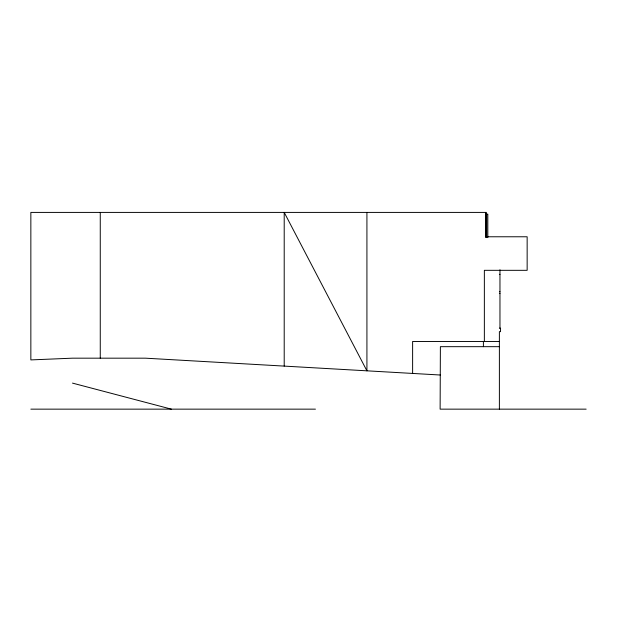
<?xml version="1.0" encoding="UTF-8"?>
<svg xmlns="http://www.w3.org/2000/svg" width="617" height="617" viewBox="0 0 617 617"><rect width="100%" height="100%" fill="white"/><g stroke="black" fill="none" stroke-linecap="round" stroke-linejoin="round"><path stroke-width="0.93" d="M486.366 214.145L487.816 214.145L487.816 237.622M485.502 236.774L527.149 236.774L527.149 270.323L484.36 270.323L484.36 341.471M499.384 274.372L499.963 274.372M499.384 291.725L499.963 291.725M499.384 293.461L499.963 293.461M499.384 328.167L500.541 328.167L500.541 331.637L499.384 331.637L499.384 409.148M499.384 341.471L412.619 341.471L412.619 373.432M499.384 346.677L440.384 346.677L440.122 409.148L586.15 409.148M30.85 409.148L315.441 409.148M440.384 375.02L145.381 358.176L72.498 358.176L30.85 359.912L30.85 212.41L486.366 212.41L486.366 237.344M72.498 383.111L171.372 409.148M499.963 269.745L499.963 328.167M486.659 214.145L486.659 237.622M485.502 212.41L485.502 237.344M483.404 341.471L483.404 346.677M366.922 212.41L366.922 370.825L284.206 212.41L284.206 366.105M100.263 212.41L100.263 358.176"/></g></svg>
